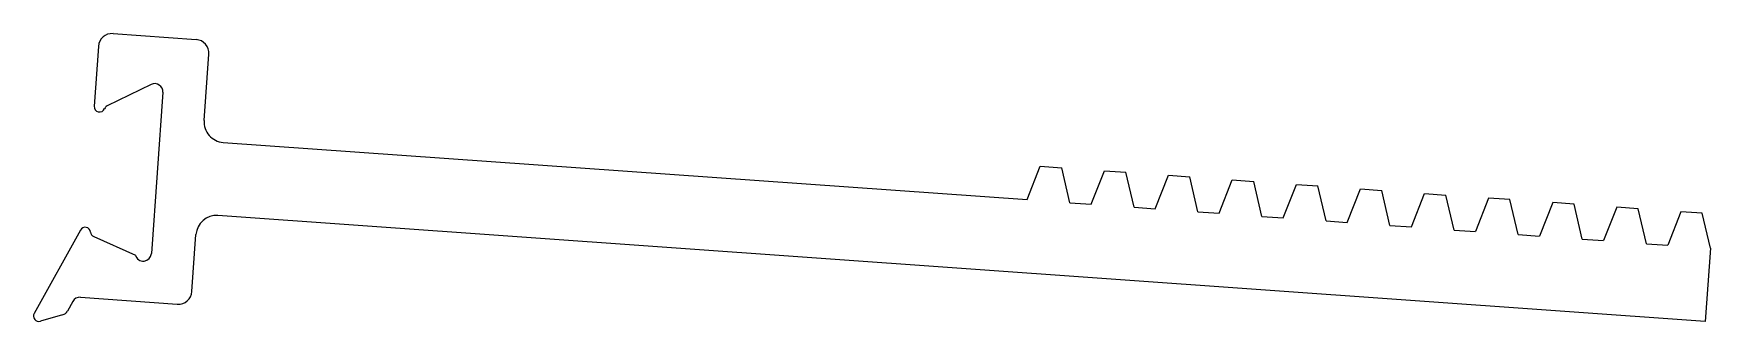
# Model space of a CAD drawing. Extents: x -25.9 to 36.3, y 8.6 to 19.2.
import ezdxf

# ---------------------------------------------------------------- set-up
doc = ezdxf.new("R2010")
doc.units = 0
doc.layers.get('0').update_dxf_attribs({"linetype": 'CONTINUOUS'})

msp = doc.modelspace()

# ---------------------------------------------------------------- linework, layer by layer
for p, q in [((-23.452, 18.735), (-23.61, 16.52)), ((-22.91, 19.206), (-19.833, 18.987)), ((-19.537, 15.994), (-19.362, 18.444)), ((-21.497, 17.325), (-23.129, 16.531)), ((-21.067, 17.034), (-21.491, 11.066)), ((-18.831, 15.18), (10.961, 13.062)), ((10.961, 13.062), (11.447, 14.301)), ((11.447, 14.301), (12.239, 14.245)), ((12.545, 12.949), (12.239, 14.245)), ((13.337, 12.893), (13.823, 14.132)), ((13.823, 14.132), (14.614, 14.076)), ((14.92, 12.78), (14.614, 14.076)), ((15.706, 12.725), (16.192, 13.964)), ((16.192, 13.964), (16.983, 13.908)), ((17.289, 12.612), (16.983, 13.908)), ((18.075, 12.556), (18.561, 13.796)), ((18.561, 13.796), (19.352, 13.739)), ((19.658, 12.444), (19.352, 13.739)), ((20.45, 12.387), (20.936, 13.627)), ((20.936, 13.627), (21.728, 13.57)), ((22.033, 12.275), (21.728, 13.57)), ((22.819, 12.219), (23.305, 13.458)), ((23.305, 13.458), (24.097, 13.402)), ((24.402, 12.106), (24.097, 13.402)), ((25.194, 12.05), (25.68, 13.289)), ((25.68, 13.289), (26.472, 13.233)), ((26.778, 11.938), (26.472, 13.233)), ((28.055, 13.121), (27.569, 11.881)), ((28.847, 13.064), (28.055, 13.121)), ((29.153, 11.769), (28.847, 13.064)), ((36.085, 8.556), (-19.023, 12.474)), ((12.545, 12.949), (13.337, 12.893)), ((14.92, 12.78), (15.706, 12.725)), ((17.289, 12.612), (18.075, 12.556)), ((19.658, 12.444), (20.45, 12.387)), ((30.431, 12.952), (29.945, 11.712)), ((31.222, 12.895), (30.431, 12.952)), ((31.528, 11.6), (31.222, 12.895)), ((32.806, 12.783), (32.32, 11.544)), ((33.598, 12.727), (32.806, 12.783)), ((33.903, 11.431), (33.598, 12.727)), ((35.18, 12.614), (34.694, 11.375)), ((35.972, 12.558), (35.18, 12.614)), ((36.277, 11.262), (35.972, 12.558)), ((-24.117, 11.937), (-25.831, 8.853)), ((22.033, 12.275), (22.819, 12.219)), ((24.402, 12.106), (25.194, 12.05)), ((26.778, 11.938), (27.569, 11.881)), ((-23.626, 11.698), (-22.08, 11.008)), ((-19.987, 9.664), (-19.837, 11.768)), ((29.153, 11.769), (29.945, 11.712)), ((31.528, 11.6), (32.32, 11.544)), ((33.903, 11.431), (34.694, 11.375)), ((36.277, 11.262), (36.085, 8.556)), ((-24.121, 9.449), (-20.529, 9.193)), ((-24.782, 8.797), (-25.602, 8.563)), ((-24.405, 9.295), (-24.602, 8.94))]:
    msp.add_line(p, q)
for centre, radius, start, end in [((-22.946, 18.699), 0.508, 85.93392, 175.93392), ((-19.869, 18.48), 0.508, 355.93392, 85.93392), ((-21.366, 17.055), 0.3, 355.93392, 115.93402), ((-23.41, 16.506), 0.2, 175.93392, 337.34407), ((-23.041, 16.351), 0.2, 115.93352, 157.34284), ((-18.776, 15.94), 0.762, 175.93392, 265.93392), ((-19.077, 11.714), 0.762, 85.93392, 175.93392), ((-23.942, 11.84), 0.2, 5.93401, 150.93421), ((-23.545, 11.881), 0.2, 185.93422, 245.93447), ((-21.79, 11.087), 0.3, 195.40523, 355.93392), ((-24.143, 9.149), 0.3, 85.93351, 150.93384), ((-20.493, 9.7), 0.508, 265.93392, 355.93392), ((-25.657, 8.756), 0.2, 150.93461, 285.93459), ((-24.864, 9.086), 0.3, 285.93394, 330.93397)]:
    msp.add_arc(centre, radius, start, end)

doc.saveas('drawing.dxf')
